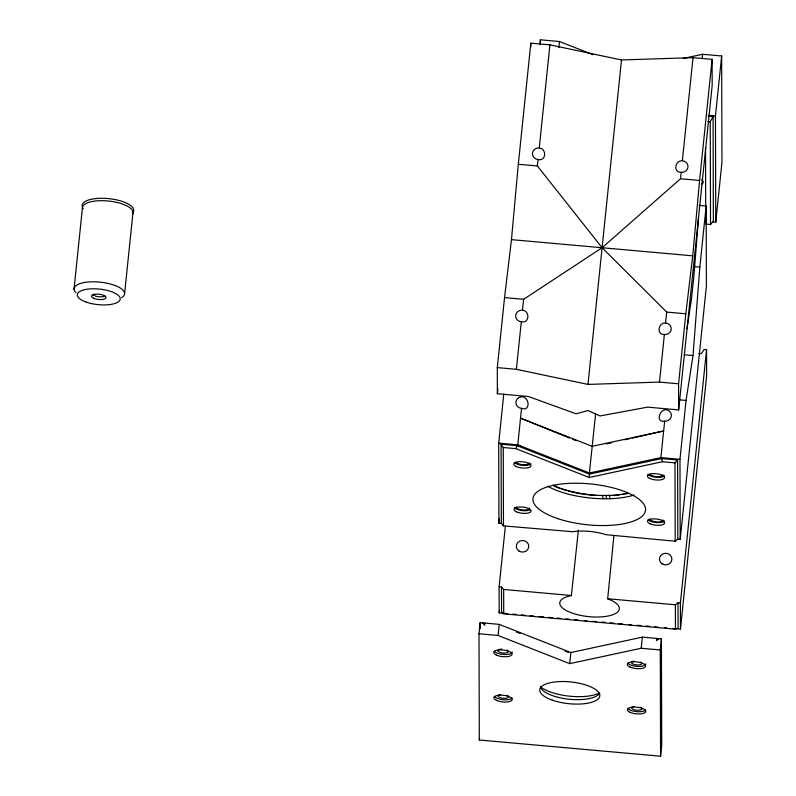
<?xml version="1.0" encoding="UTF-8"?>
<svg xmlns="http://www.w3.org/2000/svg" width="796" height="796" viewBox="0 0 796 796"><rect width="100%" height="100%" fill="white"/><g stroke="black" fill="none" stroke-linecap="round" stroke-linejoin="round"><path stroke-width="1.19" d="M589.428 474.127L661.765 458.566L677.595 459.979L674.978 462.864L662.391 461.74L589.199 477.481L589.428 474.127L516.972 445.631L515.888 448.645L503.251 447.521L501.092 444.218L520.654 445.959M501.092 444.218L501.321 523.45L503.47 525.887L572.772 531.738A29.95 10.836 5.9 0 1 605.905 534.693L675.207 541.23L677.824 539.22L680.202 539.429L679.973 459.322L686.062 400.438L693.018 355.533L699.843 267.098L706.161 205.995L698.997 205.348M698.52 217.696L693.963 275.197L691.664 297.425L687.038 328.808M511.46 239.646L518.315 164.265L530.832 43.163L549.917 44.865L621.497 59.959L693.027 57.65L712.112 59.352L712.181 85.471L678.66 409.92L647.645 407.144L599.985 415.95L588.045 410.527L576.135 413.82L528.395 396.498L497.381 393.721L497.311 367.603L504.545 297.605L511.46 239.646L692.729 255.834L699.594 180.463L712.112 59.352M521.529 408.358C530.245 411.711 529.828 398.229 522.723 396.796A6.229 5.801 -0.2 0 0 515.927 402.02A6.229 5.801 -0.2 0 0 521.529 408.358L517.788 444.835L516.972 445.631M74.038 289.048L82.416 207.935M124.604 293.565L132.982 212.452M497.381 393.721L497.888 388.806M479.003 633.775L480.147 622.661L499.231 624.372L570.851 652.531L642.342 637.148L661.426 638.86L661.725 745.086L660.581 756.2L479.311 740.011L479.003 633.775L498.087 635.477L569.697 663.645L641.198 648.262L660.272 649.964L660.581 756.2M501.321 523.45L498.933 523.241L498.704 443.133L503.778 394.06M539.877 44.695L540.385 39.8L559.469 41.501L592.96 54.675M484.923 623.089L484.694 625.318L482.535 622.88M498.933 523.241L499.44 518.295M678.66 409.92L678.58 383.791L659.496 382.09L587.965 384.408L516.385 369.304L521.3 321.753A6.229 5.801 -0.2 0 1 515.699 315.415A6.229 5.801 -0.2 0 1 522.494 310.191L523.619 299.306L602.094 247.735L680.51 178.752L681.177 172.314A6.229 5.801 -0.2 0 0 687.973 167.09A6.229 5.801 -0.2 0 0 682.371 160.752L693.027 57.65M692.729 255.834L685.814 313.793L666.7 312.082L602.094 247.735L537.399 165.976L538.066 159.528A6.229 5.801 -0.2 0 1 532.464 153.2A6.229 5.801 -0.2 0 1 539.26 147.976L549.917 44.865M479.311 740.011L479.56 737.544M507.818 613.696L499.191 612.93L499.112 586.811L505.37 526.255M499.191 612.93L499.44 610.462M498.087 635.477L499.231 624.372M558.832 47.631L559.469 41.501M587.965 384.408L621.497 59.959M613.905 535.758L607.676 598.821A29.95 10.836 5.9 0 1 611.547 615.149A29.95 10.836 5.9 0 1 567.588 611.219A29.95 10.836 5.9 0 1 571.369 595.577L578.413 530.096M569.697 663.645L570.851 652.531M498.704 443.133L517.788 444.835L589.398 472.993L595.597 413.95M659.496 382.09L664.371 334.529A6.229 5.801 -0.2 0 0 671.207 329.345A6.229 5.801 -0.2 0 0 665.645 322.977C658.282 322.32 656.033 334.837 664.371 334.529M641.198 648.262L642.342 637.148M589.398 472.993L660.899 457.62L664.66 421.164L666.192 421.114A6.229 5.801 -0.2 0 0 667.346 409.95C660.013 407.562 654.8 423.024 664.66 421.164M702.201 57.959L702.579 54.287L721.654 55.989L721.962 162.225L715.763 222.223L713.375 222.014L713.077 115.778M678.58 383.791L685.814 313.793M656.65 638.432L656.421 640.651L659.038 638.641M660.272 649.964L661.426 638.86M715.763 222.223L715.455 115.987L721.654 55.989M680.202 539.429L706.39 286.102L706.161 205.995M673.068 628.462L680.461 629.119L680.391 603L706.569 349.663L704.181 349.454L701.336 353.683L698.868 353.464M680.461 629.119L706.639 375.792L706.569 349.663M665.565 322.987L666.7 312.082M705.584 224.054L710.529 224.502L710.231 121.748L713.077 116.644L708.301 116.226M710.529 224.502L713.375 221.139M607.398 598.721L675.386 604.791L678.003 602.781L680.391 603M499.112 586.811L501.5 587.02L501.57 612.273L503.729 613.835L675.456 629.178L678.073 628.034L678.003 602.781M606.701 443.899L611.547 442.795M624.88 439.76L629.726 438.666M632.143 438.108L663.655 430.954L592.154 446.327L520.544 418.169L569.429 437.979M683.187 58.456L702.579 54.287M682.371 160.752C674.988 160.165 672.839 172.672 681.177 172.314M553.021 485.122A53.491 19.343 5.9 0 0 602.681 495.49L612.671 495.281A53.491 19.343 5.9 0 0 627.397 493.251M547.578 486.207A56.307 20.368 5.9 0 0 603.01 498.764L610.084 498.704A56.307 20.368 5.9 0 0 634.193 494.983M538.066 159.528C546.265 161.518 546.902 148.733 539.26 147.976M521.3 321.753C529.499 323.743 530.136 310.957 522.494 310.191M708.301 115.35L715.455 115.987M707.843 121.539L710.231 121.748M518.315 164.265L537.399 165.976M680.51 178.752L699.594 180.463M695.067 266.68L699.843 267.098M504.545 297.605L523.619 299.306M684.351 354.767L693.018 355.533M497.311 367.603L516.385 369.304M678.908 399.791L686.062 400.438M660.899 457.62L679.973 459.322M501.5 587.02L503.659 589.458L571.647 595.527M512.753 614.144L516.455 614.472M521.39 614.91L525.081 615.238M530.017 615.686L533.718 616.014M538.653 616.452L543.578 616.89M548.514 617.338L552.215 617.666M557.15 618.104L560.852 618.432M565.777 618.88L569.478 619.208M574.413 619.646L578.115 619.975M584.274 620.532L586.742 620.751M592.911 621.298L596.612 621.626M601.537 622.074L605.239 622.402M610.174 622.84L613.875 623.168M618.81 623.616L622.502 623.945M628.671 624.492L631.138 624.711M637.307 625.268L640.999 625.596M645.934 626.034L649.635 626.362M654.571 626.81L658.262 627.139M664.431 627.686L666.899 627.905M515.888 448.645L589.199 477.481M516.564 632.054L520.027 633.417M565.08 651.128L568.543 652.491M572.831 439.362L576.244 440.745M609.408 495.44L610.084 498.704M661.765 458.566L662.391 461.74M606.572 498.784L606.074 495.769M602.681 495.49L603.01 498.764M705.535 147.887L705.753 222.333M677.595 459.979L677.824 539.22M674.978 462.864L675.207 541.23M675.386 604.791L675.456 629.178M540.385 39.8L540.394 43.501M530.832 43.163L530.842 46.725M503.251 447.521L503.47 525.887M503.659 589.458L503.729 613.835M480.147 622.661L480.167 628.84M701.644 179.747A11.98 4.328 5.9 0 1 701.664 184.095M598.881 693.306A34.019 12.308 5.9 0 1 540.852 687.087M599.726 693.137A30.188 10.915 5.9 0 1 568.802 699.196A30.188 10.915 5.9 0 1 540.335 686.769M506.843 650.073A5.273 1.91 5.9 0 1 507.161 652.69A5.273 1.91 5.9 0 1 500.127 652.402A5.273 1.91 5.9 0 1 498.585 649.735M499.42 649.417A5.273 1.91 5.9 0 1 501.769 649.128M506.972 695.356A5.273 1.91 5.9 0 1 506.644 698.152A5.273 1.91 5.9 0 1 498.973 697.097A5.273 1.91 5.9 0 1 500.634 694.49M640.541 707.286A5.273 1.91 5.9 0 1 640.213 710.082A5.273 1.91 5.9 0 1 632.541 709.027A5.273 1.91 5.9 0 1 634.203 706.42M640.412 662.003A5.273 1.91 5.9 0 1 638.064 664.998A5.273 1.91 5.9 0 1 631.636 662.083M632.153 661.665A5.273 1.91 5.9 0 1 634.074 661.138M645.884 663.854A9.224 3.333 5.9 0 1 637.914 666.461A9.224 3.333 5.9 0 1 627.835 663.108M512.316 651.924A9.224 3.333 5.9 0 1 504.346 654.531A9.224 3.333 5.9 0 1 494.266 651.178M512.136 698.042A9.224 3.333 5.9 0 1 503.271 699.734A9.224 3.333 5.9 0 1 494.396 696.45M645.705 709.972A9.224 3.333 5.9 0 1 636.84 711.664A9.224 3.333 5.9 0 1 627.964 708.38M82.267 206.602A25.91 9.373 5.9 0 1 110.435 198.821A25.91 9.373 5.9 0 1 132.624 212.91M83.262 208.502A25.91 9.373 5.9 0 1 82.645 207.547M75.968 292.749A25.402 9.184 5.9 0 1 100.535 282.192A25.402 9.184 5.9 0 1 121.629 297.644M82.545 208.851A25.402 9.184 5.9 0 1 108.913 201.08A25.402 9.184 5.9 0 1 132.504 214.204M104.734 295.714A5.99 2.169 5.9 0 1 98.207 296.729A5.99 2.169 5.9 0 1 93.013 294.102M627.855 493.48A54.188 19.601 5.9 0 1 626.044 493.868M624.183 494.226A54.188 19.601 5.9 0 1 622.253 494.555M619.258 494.963A54.188 19.601 5.9 0 1 612.94 495.54M595.826 495.46A54.188 19.601 5.9 0 1 588.771 494.833M587.597 494.694A54.188 19.601 5.9 0 1 582.931 494.057M581.777 493.878A54.188 19.601 5.9 0 1 571.647 491.848M570.573 491.58A54.188 19.601 5.9 0 1 568.434 491.032M567.389 490.744A54.188 19.601 5.9 0 1 560.394 488.535M559.449 488.187A54.188 19.601 5.9 0 1 554.135 486.018M664.65 520.992A8.627 3.124 5.9 0 1 656.362 522.574A8.627 3.124 5.9 0 1 648.063 519.509M664.521 475.719A8.627 3.124 5.9 0 1 656.232 477.301A8.627 3.124 5.9 0 1 647.934 474.237M530.952 463.789A8.627 3.124 5.9 0 1 522.664 465.371A8.627 3.124 5.9 0 1 514.355 462.307M530.226 509.738A8.627 3.124 5.9 0 1 521.669 510.525A8.627 3.124 5.9 0 1 514.485 507.579M662.899 474.764A6.706 2.428 5.9 0 1 657.098 476.655A6.706 2.428 5.9 0 1 649.775 474.217M663.028 520.037A6.706 2.428 5.9 0 1 656.362 521.877A6.706 2.428 5.9 0 1 649.675 518.843M529.33 462.824A6.706 2.428 5.9 0 1 523.529 464.725A6.706 2.428 5.9 0 1 516.206 462.287M529.459 508.107A6.706 2.428 5.9 0 1 522.793 509.947A6.706 2.428 5.9 0 1 516.107 506.913M552.305 700.162A30.188 10.915 5.9 0 0 599.696 696.56A30.188 10.915 5.9 0 0 557.349 681.714A30.188 10.915 5.9 0 0 552.305 700.162M496.415 655.108A9.224 3.333 5.9 0 0 511.778 654.979A9.224 3.333 5.9 0 0 500.515 649.874A9.224 3.333 5.9 0 0 496.415 655.108M496.545 700.39A9.224 3.333 5.9 0 0 511.908 700.261A9.224 3.333 5.9 0 0 500.644 695.147A9.224 3.333 5.9 0 0 496.545 700.39M630.114 712.32A9.224 3.333 5.9 0 0 645.476 712.191A9.224 3.333 5.9 0 0 634.213 707.077A9.224 3.333 5.9 0 0 630.114 712.32M629.984 667.038A9.224 3.333 5.9 0 0 645.347 666.909A9.224 3.333 5.9 0 0 634.084 661.804A9.224 3.333 5.9 0 0 629.984 667.038M86.247 302.112A21.591 7.811 5.9 0 0 120.136 299.535A21.591 7.811 5.9 0 0 89.858 288.918A21.591 7.811 5.9 0 0 86.247 302.112M93.59 298.281A7.343 2.657 5.9 0 0 105.808 298.182A7.343 2.657 5.9 0 0 96.853 294.112A7.343 2.657 5.9 0 0 93.59 298.281M518.942 551.011A6.229 5.801 -0.2 0 0 528.763 546.842A6.229 5.801 -0.2 0 0 519.977 541.011A6.229 5.801 -0.2 0 0 518.942 551.011M662.053 563.797A6.229 5.801 -0.2 0 0 671.874 559.628A6.229 5.801 -0.2 0 0 663.088 553.787A6.229 5.801 -0.2 0 0 662.053 563.797M558.006 518.693A56.596 20.467 5.9 0 0 645.476 510.753A56.596 20.467 5.9 0 0 564.284 483.719A56.596 20.467 5.9 0 0 558.006 518.693M650.014 523.788A8.627 3.124 5.9 0 0 664.371 523.659A8.627 3.124 5.9 0 0 653.844 518.883A8.627 3.124 5.9 0 0 650.014 523.788M649.884 478.505A8.627 3.124 5.9 0 0 664.242 478.386A8.627 3.124 5.9 0 0 653.715 473.6A8.627 3.124 5.9 0 0 649.884 478.505M516.315 466.575A8.627 3.124 5.9 0 0 530.673 466.456A8.627 3.124 5.9 0 0 520.146 461.67A8.627 3.124 5.9 0 0 516.315 466.575M516.445 511.848A8.627 3.124 5.9 0 0 530.803 511.728A8.627 3.124 5.9 0 0 520.276 506.952A8.627 3.124 5.9 0 0 516.445 511.848"/></g></svg>
